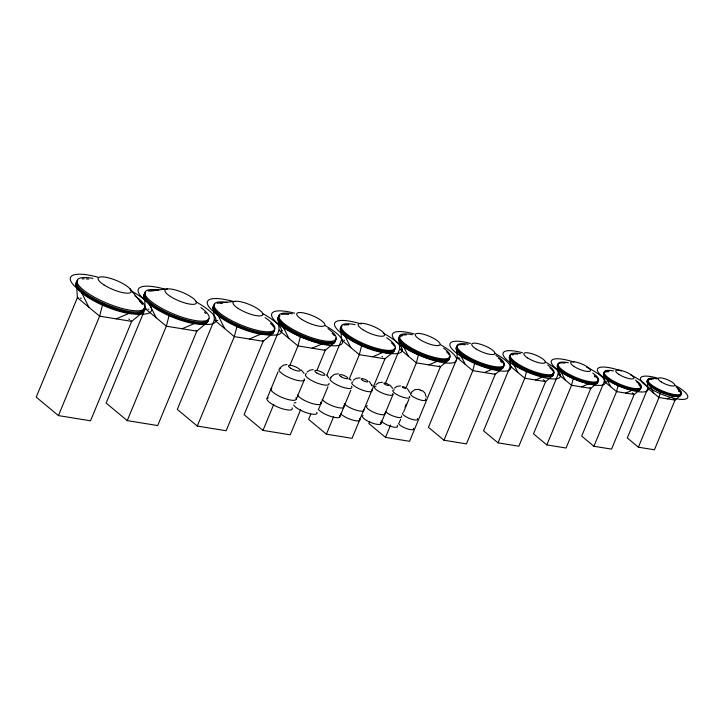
<?xml version="1.0" encoding="UTF-8"?>
<svg xmlns="http://www.w3.org/2000/svg" width="724" height="724" viewBox="0 0 724 724"><rect width="100%" height="100%" fill="white"/><g stroke="black" fill="none" stroke-linecap="round" stroke-linejoin="round"><path stroke-width="1.09" d="M102.455 305.112L99.613 316.162L58.418 415.594L90.509 420.807L131.696 321.375L142.673 312.207M169.045 315.691L166.339 326.198L127.234 420.617L157.696 425.558L196.81 331.139L207.236 322.433M236.893 326.66L234.332 336.606L197.281 426.056L226.141 430.744L263.192 341.294L273.075 333.049M300.397 336.515L297.971 345.909L289.763 365.729M361.593 345.819L359.321 354.66L349.049 379.439M418.508 354.57L416.372 362.86L405.657 388.743M474.781 362.932L472.79 370.661L443.975 440.237L466.428 443.884L495.243 374.308L502.927 367.892M526.62 371.05L524.773 378.236L498.012 442.835L518.855 446.219L545.615 381.62L552.747 375.666M573.245 378.634L571.535 385.268L546.837 444.898L566.077 448.029L590.784 388.39L597.363 382.896M618.115 385.521L616.549 391.594L593.906 446.265L611.545 449.124L634.188 394.462L640.224 389.422M660.406 391.974L658.985 397.503L638.396 447.197L654.433 449.794L675.021 400.101L680.506 395.521M267.075 398.39L278.061 371.81M404.997 407.159L406.245 404.119M300.614 409.784L290.243 434.816L262.984 430.391L273.781 404.318M296.27 399.223L304.225 380.037M317.031 370.154L325.239 350.335L334.569 342.552M310.75 414.237L308.614 419.404L326.388 434.174L352.045 438.337L384.978 358.823L393.756 351.493M327.004 374.996L341.547 339.891L340.95 330.425M318.949 408.427L327.945 386.707M326.388 434.174L333.655 416.617M350.85 390.146L339.701 417.015M369.692 421.477L368.842 423.549L385.494 437.396L409.549 441.305L440.427 366.76L448.663 359.891M385.485 383.168A2.733 0.742 22.5 0 1 388.906 385.331A2.733 0.742 22.5 0 1 384.806 384.272A2.733 0.742 22.5 0 1 385.485 383.168L399.711 349.004L399.15 340.135M392.924 394.68L380.806 423.884M385.494 437.396L390.643 424.979M399.123 422.897L400.634 419.25M408.897 399.313L403.549 412.173M279.835 367.973L283.555 365.086L286.985 364.507M330.778 377.177L334.407 374.353L338.434 373.801M411.295 392.345L414.734 389.648L419.214 389.358M307.039 372.027L309.872 370.163L313.221 369.611M353.393 380.154L356.136 378.362L360 377.828M376.055 384.507L378.752 382.743L382.435 382.227M394.426 388.1L397.078 386.363L400.589 385.874M116.265 318.868L128.836 313.456M182.149 328.759L194.095 323.628M249.309 339.04L260.622 334.171M312.125 348.208L322.813 343.61M372.634 356.823L382.697 352.498M428.861 364.878L438.292 360.824M484.446 372.552L493.243 368.769M535.588 379.991L543.76 376.48M581.526 386.887L589.064 383.648M625.699 393.087L632.613 390.109M667.302 398.852L673.591 396.146M420.029 389.974L421.63 390.625M421.567 390.779L420.029 390.191M149.787 290.822L167.47 288.921M235.4 301.302L218.648 303.103A32.779 8.869 22.5 0 0 217.082 303.329M648.84 388.426L647.871 388.272L627.292 437.966L638.396 447.197M511.587 366.435L510.329 366.235L483.569 430.834L498.012 442.835M606.984 381.874L604.332 381.439L581.689 436.11L593.906 446.265M457.921 357.846L457.242 357.737L428.427 427.314L443.975 440.237M458.591 357.955L459.948 358.181M560.521 374.57L558.213 374.19L533.507 433.821L546.837 444.898M401.883 349.357L399.711 349.004L416.372 362.86L440.427 366.76L439.35 365.864M342.325 340.018L341.547 339.891L359.321 354.66L384.978 358.823L384.399 358.344M343.864 340.262L344.633 340.389M279.917 330.352L279.093 330.216L244.106 414.698L262.984 430.391M281.555 330.615L282.378 330.75M146.157 308.804L145.243 308.65L106.129 403.078L127.234 420.617M147.986 309.103L148.9 309.248M78.355 297.845L77.387 297.691L36.2 397.132L58.418 415.594M80.283 298.161L81.242 298.315M215.209 320.135L214.34 319.99L177.29 409.44L197.281 426.056M216.938 320.415L217.806 320.551M422.49 390.688L424.888 392.915L426.255 397.06M389.747 384.942L392.797 388.435M673.22 398.607L673.935 399.205M674.297 399.503L675.021 400.101L658.985 397.503L647.871 388.272L647.401 380.752M632.206 392.815L632.993 393.476M633.391 393.802L634.188 394.462L616.549 391.594L604.332 381.439L603.807 373.177M589.915 387.675L590.784 388.39L571.535 385.268L558.213 374.19L557.634 365.168M543.281 379.675L544.213 380.453M544.683 380.842L545.615 381.62L524.773 378.236L510.329 366.235L509.714 356.461M494.736 373.892L495.243 374.308L472.79 370.661L457.242 357.737L456.763 350.172M382.1 356.425L382.67 356.905M324.623 349.828L325.239 350.335L297.971 345.909L279.093 330.216L278.514 321.022M262.55 340.751L263.192 341.294L234.332 336.606L214.34 319.99L213.661 309.338M196.123 330.569L196.81 331.139L166.339 326.198L145.243 308.65L144.592 298.378M128.809 318.976L129.533 319.574M130.972 320.768L131.696 321.375L99.613 316.162L77.387 297.691L76.635 285.853M407.277 388.571L409.92 392.652M369.312 381.584L372.208 385.955M301.175 369.828L304.062 373.394M349.71 378.706L351.022 380.236M326.75 375.104L328.768 377.819M129.922 288.731L142.438 304.234A36.435 9.855 22.5 0 0 139.822 301.419M650.034 385.874L653.636 393.06M606.703 378.815L610.667 386.716M560.801 371.322L565.127 379.937M513.144 363.122L517.823 372.462M460.265 354.389L465.315 364.444M402.951 345.42L408.363 356.199M345.004 336.063L350.769 347.556M282.767 326.153L288.894 338.361M218.223 315.691L224.712 328.615M149.343 304.116L156.194 317.755M81.712 292.912L88.916 307.275M371.801 384.706L371.973 385.259M456.582 347.212L456.627 347.973M398.996 337.728L399.105 339.348M340.787 327.863L340.841 328.732M278.288 317.438L278.405 319.266M213.48 306.46L213.607 308.397M144.338 294.369L144.465 296.415M76.436 282.65L76.5 283.736M401.404 415.866A9.104 2.462 22.5 0 1 396.146 417.015A9.104 2.462 22.5 0 1 385.621 411.721M384.824 413.142A10.018 2.715 22.5 0 1 374.326 412.562A10.018 2.715 22.5 0 1 367.33 405.721M363.837 409.431A10.932 2.959 22.5 0 1 356.335 410.227A10.932 2.959 22.5 0 1 344.19 403.539M343.556 405.784A11.837 3.204 22.5 0 1 335.592 406.951A11.837 3.204 22.5 0 1 322.216 399.386M320.632 402.236A12.751 3.448 22.5 0 1 311.646 403.368A12.751 3.448 22.5 0 1 297.474 395.023M295.926 397.793A13.665 3.701 22.5 0 1 282.695 397.72A13.665 3.701 22.5 0 1 271.88 388.136M417.449 418.508A8.199 2.217 22.5 0 1 410.327 418.78A8.199 2.217 22.5 0 1 402.571 413.033M413.422 428.237A8.199 2.217 22.5 0 1 407.648 428.961A8.199 2.217 22.5 0 1 398.535 423.594M425.35 398.843A8.19 2.217 22.5 0 1 417.205 398.87A8.19 2.217 22.5 0 1 411.657 393.141M292.089 407.865A13.665 3.701 22.5 0 1 277.763 407.069A13.665 3.701 22.5 0 1 268.233 397.738M304.243 378.914A13.656 3.692 22.5 0 1 289.274 377.656A13.656 3.692 22.5 0 1 280.568 368.516M316.786 412.282A12.751 3.448 22.5 0 1 307.619 413.087A12.751 3.448 22.5 0 1 293.627 405.069M294.17 402.933A12.751 3.448 22.5 0 1 295.89 402.68M328.94 383.313A12.742 3.448 22.5 0 1 315.257 382.272A12.742 3.448 22.5 0 1 306.56 373.674M339.529 415.504A11.837 3.204 22.5 0 1 331.565 416.671A11.837 3.204 22.5 0 1 318.189 409.105M351.529 386.227A11.837 3.204 22.5 0 1 339.637 386.064A11.837 3.204 22.5 0 1 331.321 377.81M359.448 418.572A10.932 2.959 22.5 0 1 353.683 420.327A10.932 2.959 22.5 0 1 340.714 413.893M371.783 389.793A10.923 2.959 22.5 0 1 360.443 389.349A10.923 2.959 22.5 0 1 353.004 381.838M380.471 422.336A10.018 2.715 22.5 0 1 371.285 422.689A10.018 2.715 22.5 0 1 363.032 415.522M392.779 393.521A10.018 2.706 22.5 0 1 381.928 392.915A10.018 2.706 22.5 0 1 376.073 386.173M397.204 425.341A9.104 2.462 22.5 0 1 391.838 426.662A9.104 2.462 22.5 0 1 381.132 420.916M409.395 396.336A9.104 2.462 22.5 0 1 399.82 396.037A9.104 2.462 22.5 0 1 394.308 389.811M143.714 309.157A36.435 9.855 22.5 0 1 106.202 305.845A36.435 9.855 22.5 0 1 77.052 281.618M144.221 308.035A36.435 9.855 22.5 0 1 106.039 304.361A36.435 9.855 22.5 0 1 77.83 280.197M82.174 278.921A36.435 9.855 22.5 0 1 84.156 278.831M86.328 278.903A36.435 9.855 22.5 0 1 88.645 279.111M134.945 295.835A36.435 9.855 22.5 0 1 132.908 310.596A36.435 9.855 22.5 0 1 83.595 290.116A36.435 9.855 22.5 0 1 92.925 278.387M143.37 309.655A36.435 9.855 22.5 0 1 105.261 306.324A36.435 9.855 22.5 0 1 77.305 281.962M130.637 290.541A43.721 11.828 22.5 0 1 140.465 314.126A43.721 11.828 22.5 0 1 76.572 287.989A43.721 11.828 22.5 0 1 98.274 277.301M678.678 390.589A18.209 4.923 22.5 0 1 674.071 395.829A18.209 4.923 22.5 0 1 651.428 386.48A18.209 4.923 22.5 0 1 651.727 379.457M677.347 388.697A18.209 4.923 22.5 0 1 675.211 395.349A18.209 4.923 22.5 0 1 651.365 385.639A18.209 4.923 22.5 0 1 653.5 378.987M676.08 386.96A18.209 4.923 22.5 0 1 675.61 394.716A18.209 4.923 22.5 0 1 650.514 384.091A18.209 4.923 22.5 0 1 657.039 378.905M680.85 394.245A18.209 4.923 22.5 0 1 660.985 392.227A18.209 4.923 22.5 0 1 648.423 380.136M678.705 391.132A18.209 4.923 22.5 0 1 679.085 391.503M675.221 385.421A25.494 6.896 22.5 0 1 681.257 399.395A25.494 6.896 22.5 0 1 643.717 383.82A25.494 6.896 22.5 0 1 657.98 378.272M638.84 384.607A20.028 5.421 22.5 0 1 632.414 389.639A20.028 5.421 22.5 0 1 607.952 379.258A20.028 5.421 22.5 0 1 608.567 371.756M636.749 381.91A20.028 5.421 22.5 0 1 634.83 389.277A20.028 5.421 22.5 0 1 608.929 379.114A20.028 5.421 22.5 0 1 609.246 371.113M635.355 380A20.028 5.421 22.5 0 1 635.057 388.562A20.028 5.421 22.5 0 1 607.563 377.132A20.028 5.421 22.5 0 1 613.626 370.978M640.396 387.331A20.028 5.421 22.5 0 1 620.631 386.589A20.028 5.421 22.5 0 1 604.287 372.797M630.514 374.887A27.322 7.394 22.5 0 1 641.98 392.001A27.322 7.394 22.5 0 1 599.97 374.389A27.322 7.394 22.5 0 1 621.319 371.032M597.68 380.046A21.856 5.91 22.5 0 1 576.214 379.376A21.856 5.91 22.5 0 1 558.421 364.272M594.386 376.299A21.856 5.91 22.5 0 1 595.164 376.978M594.685 375.575A21.856 5.91 22.5 0 1 590.051 382.562A21.856 5.91 22.5 0 1 562.005 370.742A21.856 5.91 22.5 0 1 564.964 363.05M592.73 373.077A21.856 5.91 22.5 0 1 591.264 381.901A21.856 5.91 22.5 0 1 561.562 369.34A21.856 5.91 22.5 0 1 568.349 362.769M597.698 380.996A21.856 5.91 22.5 0 1 575.96 379.792A21.856 5.91 22.5 0 1 557.878 364.95M586.585 367.149A29.141 7.883 22.5 0 1 599.427 385.403A29.141 7.883 22.5 0 1 554.901 367.493A29.141 7.883 22.5 0 1 573.942 362.063M553.317 373.15A23.675 6.407 22.5 0 1 529.054 371.53A23.675 6.407 22.5 0 1 510.556 355.484M512.52 354.887A23.675 6.407 22.5 0 1 513.37 354.796M549.842 367.729A23.675 6.407 22.5 0 1 544.828 375.294A23.675 6.407 22.5 0 1 514.447 362.498A23.675 6.407 22.5 0 1 517.651 354.163M547.724 365.023A23.675 6.407 22.5 0 1 546.412 374.616A23.675 6.407 22.5 0 1 514.366 361.312A23.675 6.407 22.5 0 1 520.429 353.692M552.955 373.186A23.675 6.407 22.5 0 1 530.14 372.534A23.675 6.407 22.5 0 1 509.968 356.226M545.244 361.955A30.96 8.38 22.5 0 1 553.018 378.933A30.96 8.38 22.5 0 1 507.669 360.597A30.96 8.38 22.5 0 1 522.511 352.76M503.533 365.186A25.494 6.896 22.5 0 1 478.247 363.792A25.494 6.896 22.5 0 1 457.007 346.488M500.365 360.995A25.494 6.896 22.5 0 1 501.877 362.516M498.501 358.335A25.494 6.896 22.5 0 1 495.506 367.647A25.494 6.896 22.5 0 1 462.129 354.054A25.494 6.896 22.5 0 1 465.125 344.742M495.913 355.366A25.494 6.896 22.5 0 1 497.171 366.869A25.494 6.896 22.5 0 1 462.03 352.787A25.494 6.896 22.5 0 1 468.111 344.226M503.415 366.109A25.494 6.896 22.5 0 1 476.745 363.774A25.494 6.896 22.5 0 1 457.188 346.733M494.592 353.176A32.779 8.869 22.5 0 1 502.827 371.159A32.779 8.869 22.5 0 1 454.808 351.746A32.779 8.869 22.5 0 1 470.519 343.447M449.314 356.986A27.313 7.394 22.5 0 1 421.314 355.122A27.313 7.394 22.5 0 1 399.974 336.606M401.368 336.09A27.313 7.394 22.5 0 1 402.236 335.918M449.821 356.76A27.313 7.394 22.5 0 1 415.069 351.194A27.313 7.394 22.5 0 1 406.417 334.922M446.518 351.81A27.313 7.394 22.5 0 1 449.161 354.923M443.649 348.172A27.313 7.394 22.5 0 1 440.436 358.57A27.313 7.394 22.5 0 1 403.693 342.769A27.313 7.394 22.5 0 1 412.39 334.732M449.179 357.973A27.313 7.394 22.5 0 1 419.992 355.213A27.313 7.394 22.5 0 1 400.064 337.004M440.445 344.687A34.598 9.367 22.5 0 1 447.704 363.131A34.598 9.367 22.5 0 1 397.313 342.488A34.598 9.367 22.5 0 1 414.101 333.9M394.453 348.407A29.132 7.883 22.5 0 1 364.588 346.407A29.132 7.883 22.5 0 1 341.828 326.66M394.996 348.163A29.132 7.883 22.5 0 1 364.462 345.221A29.132 7.883 22.5 0 1 341.909 325.9M343.991 325.076A29.132 7.883 22.5 0 1 348.697 324.859M391.476 342.877A29.132 7.883 22.5 0 1 394.299 346.199M386.679 337.8A29.132 7.883 22.5 0 1 386.254 350.235A29.132 7.883 22.5 0 1 346.262 333.619A29.132 7.883 22.5 0 1 355.068 324.66M394.2 348.959A29.132 7.883 22.5 0 1 364.552 347.086A29.132 7.883 22.5 0 1 341.484 327.311M383.331 333.257A36.426 9.855 22.5 0 1 392.933 353.701A36.426 9.855 22.5 0 1 338.85 331.112A36.426 9.855 22.5 0 1 361.167 324.008M335.447 339.954A30.96 8.38 22.5 0 1 301.546 336.28A30.96 8.38 22.5 0 1 280.107 315.836M335.646 338.008A30.96 8.38 22.5 0 1 304.894 336.488A30.96 8.38 22.5 0 1 279.473 315.347M281.69 314.478A30.96 8.38 22.5 0 1 288.659 314.433M332.144 333.384A30.96 8.38 22.5 0 1 334.361 335.782M327.99 328.642A30.96 8.38 22.5 0 1 326.271 341.176A30.96 8.38 22.5 0 1 284.369 323.782A30.96 8.38 22.5 0 1 292.297 313.809M335.031 339.855A30.96 8.38 22.5 0 1 303.537 337.864A30.96 8.38 22.5 0 1 279.021 316.85M325.32 325.682A38.245 10.344 22.5 0 1 332.823 345.773A38.245 10.344 22.5 0 1 277.446 323.23A38.245 10.344 22.5 0 1 294.614 313.184M274.007 330.307A32.779 8.869 22.5 0 1 240.259 327.329A32.779 8.869 22.5 0 1 214.032 305.528M274.224 328.234A32.779 8.869 22.5 0 1 241.653 326.624A32.779 8.869 22.5 0 1 214.738 304.252M220.422 303.021A32.779 8.869 22.5 0 1 222.377 303.084M270.505 323.347A32.779 8.869 22.5 0 1 273.681 327.094M265.111 317.637A32.779 8.869 22.5 0 1 265.328 331.701A32.779 8.869 22.5 0 1 220.784 313.845A32.779 8.869 22.5 0 1 227.137 302.415M273.699 330.75A32.779 8.869 22.5 0 1 240.169 328.062A32.779 8.869 22.5 0 1 213.833 306.134M262.568 313.501A40.064 10.842 22.5 0 1 271.572 335.112A40.064 10.842 22.5 0 1 213.028 311.157A40.064 10.842 22.5 0 1 232.911 301.365M208.222 319.537A34.598 9.358 22.5 0 1 172.602 316.397A34.598 9.358 22.5 0 1 144.918 293.392M208.702 318.479A34.598 9.358 22.5 0 1 172.439 314.985A34.598 9.358 22.5 0 1 145.669 292.034M148.139 291.066A34.598 9.358 22.5 0 1 153.723 290.813M204.53 312.198A34.598 9.358 22.5 0 1 205.878 313.546M200.883 307.591A34.598 9.358 22.5 0 1 197.607 320.868A34.598 9.358 22.5 0 1 151.443 301.7A34.598 9.358 22.5 0 1 158.746 290.107M207.951 320.56A34.598 9.358 22.5 0 1 170.864 316.488A34.598 9.358 22.5 0 1 145.162 293.718M195.969 301.836A41.883 11.331 22.5 0 1 205.381 324.433A41.883 11.331 22.5 0 1 144.176 299.392A41.883 11.331 22.5 0 1 164.963 289.148M290.632 368.208A6.371 1.729 22.5 0 0 300.198 370.679A6.371 1.729 22.5 0 0 292.215 365.638A6.371 1.729 22.5 0 0 290.632 368.208M316.687 372.896A5.466 1.475 22.5 0 0 324.895 375.014A5.466 1.475 22.5 0 0 318.044 370.688A5.466 1.475 22.5 0 0 316.687 372.896M340.968 376.679A4.552 1.231 22.5 0 0 347.801 378.444A4.552 1.231 22.5 0 0 342.099 374.842A4.552 1.231 22.5 0 0 340.968 376.679M362.443 380.29A3.638 0.986 22.5 0 0 367.919 381.702A3.638 0.986 22.5 0 0 363.348 378.815A3.638 0.986 22.5 0 0 362.443 380.29M402.87 387.494A1.819 0.489 22.5 0 0 405.603 388.2A1.819 0.489 22.5 0 0 403.322 386.761A1.819 0.489 22.5 0 0 402.87 387.494M103.966 284.912A17.838 4.824 22.5 0 0 131.017 292.134A17.838 4.824 22.5 0 0 109.107 278.007A17.838 4.824 22.5 0 0 103.966 284.912M661.157 381.883A8.914 2.416 22.5 0 0 674.678 385.494A8.914 2.416 22.5 0 0 663.727 378.435A8.914 2.416 22.5 0 0 661.157 381.883M618.939 374.417A9.81 2.652 22.5 0 0 633.808 378.39A9.81 2.652 22.5 0 0 621.762 370.625A9.81 2.652 22.5 0 0 618.939 374.417M574.15 366.525A10.697 2.896 22.5 0 0 590.368 370.86A10.697 2.896 22.5 0 0 577.236 362.389A10.697 2.896 22.5 0 0 574.15 366.525M527.606 357.928A11.593 3.14 22.5 0 0 545.172 362.624A11.593 3.14 22.5 0 0 530.945 353.448A11.593 3.14 22.5 0 0 527.606 357.928M475.84 348.796A12.48 3.376 22.5 0 0 494.764 353.846A12.48 3.376 22.5 0 0 479.442 343.963A12.48 3.376 22.5 0 0 475.84 348.796M419.639 339.429A13.376 3.62 22.5 0 0 439.921 344.841A13.376 3.62 22.5 0 0 423.495 334.253A13.376 3.62 22.5 0 0 419.639 339.429M362.805 329.664A14.263 3.864 22.5 0 0 384.435 335.447A14.263 3.864 22.5 0 0 366.914 324.153A14.263 3.864 22.5 0 0 362.805 329.664M301.682 319.356A15.159 4.1 22.5 0 0 324.66 325.492A15.159 4.1 22.5 0 0 306.044 313.492A15.159 4.1 22.5 0 0 301.682 319.356M238.25 308.487A16.046 4.344 22.5 0 0 262.577 314.985A16.046 4.344 22.5 0 0 242.875 302.279A16.046 4.344 22.5 0 0 238.25 308.487M170.475 296.514A16.942 4.588 22.5 0 0 196.159 303.374A16.942 4.588 22.5 0 0 175.362 289.962A16.942 4.588 22.5 0 0 170.475 296.514"/></g></svg>
